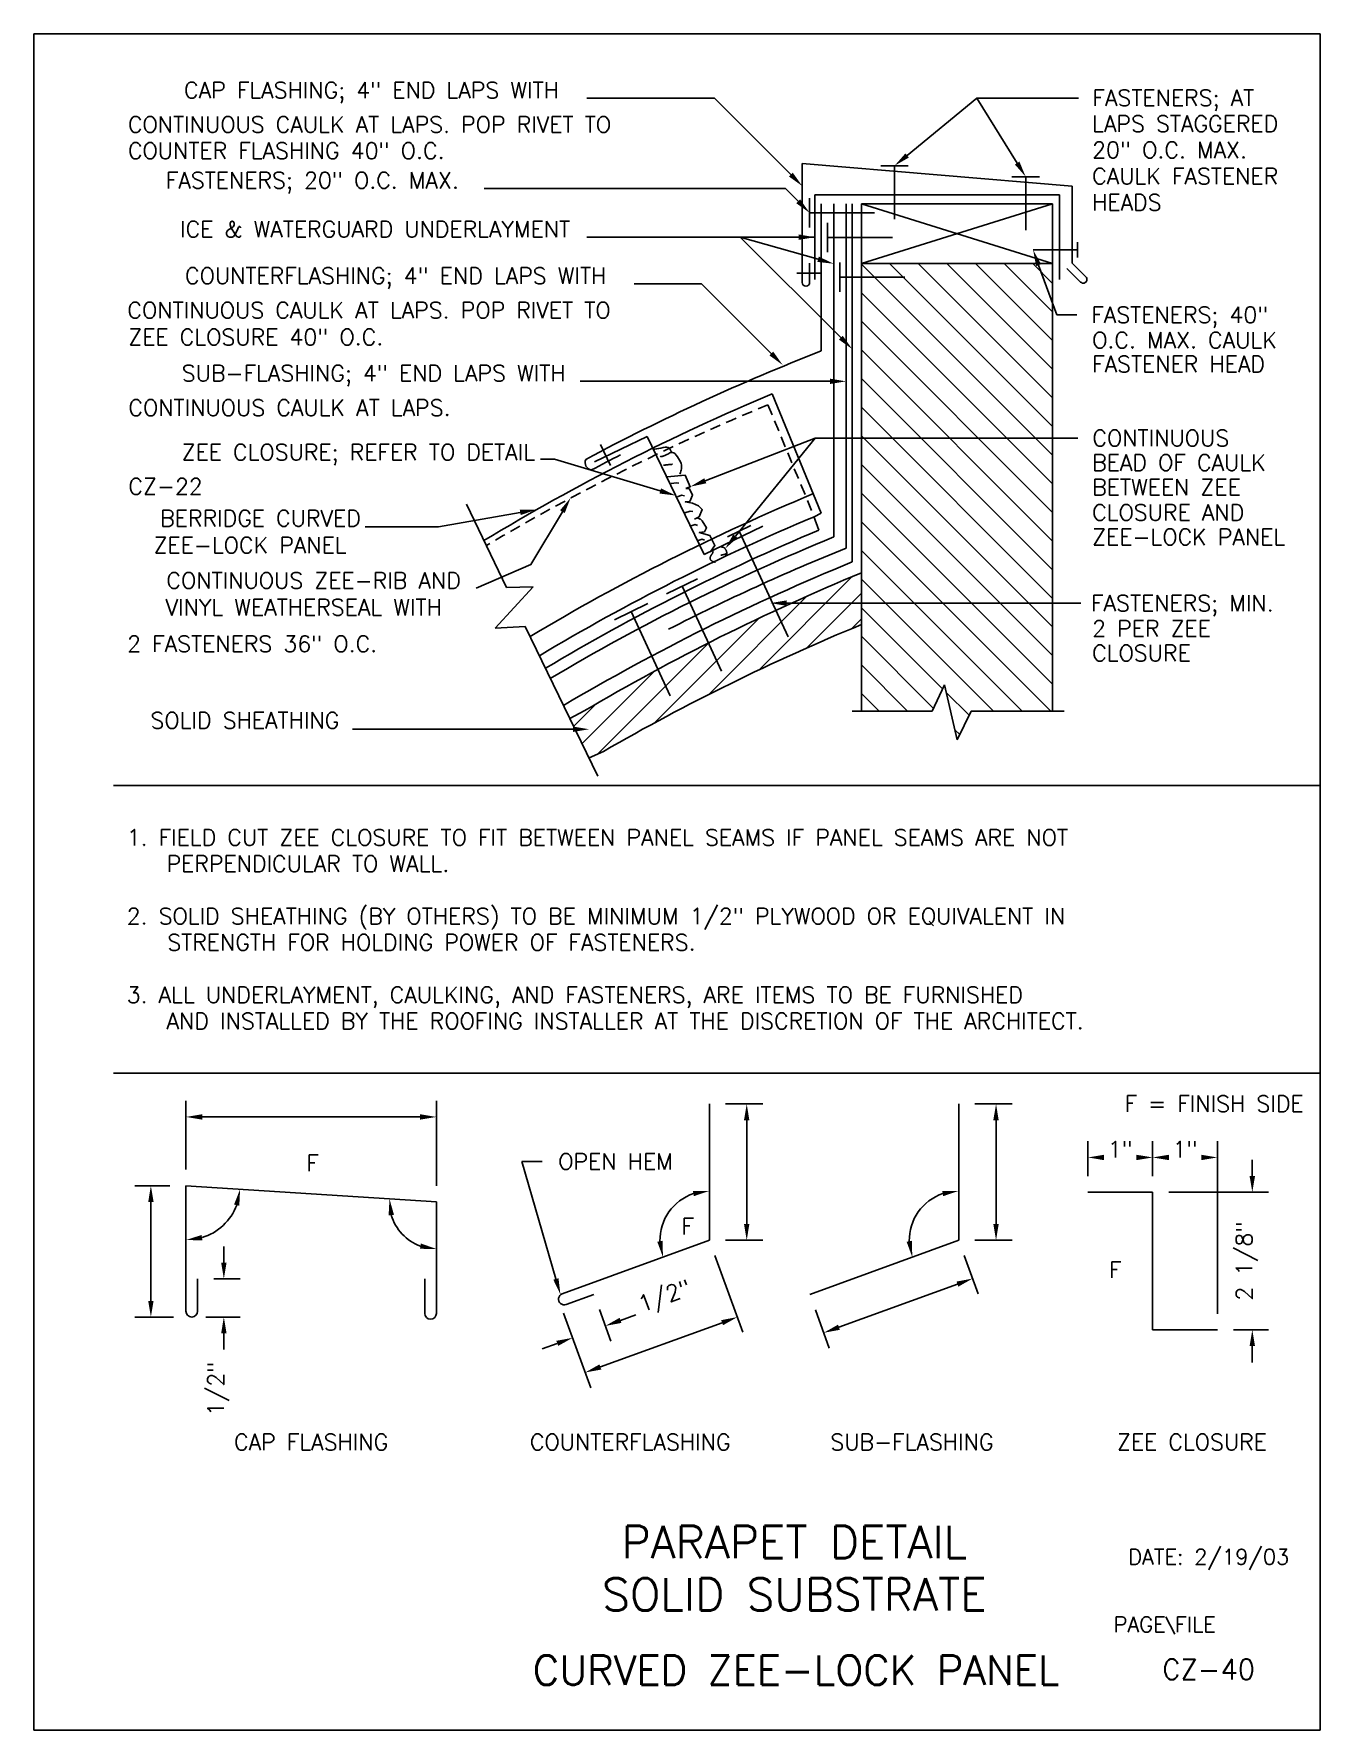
# Model space of a CAD drawing. Extents: x 0 to 19.9, y 0 to 26.2.
import ezdxf
from ezdxf.enums import TextEntityAlignment as Align

# ---------------------------------------------------------------- set-up
doc = ezdxf.new("R2010")
doc.units = 0
doc.header["$LTSCALE"] = 0.333325
doc.header["$MEASUREMENT"] = 0
doc.linetypes.add('HIDDENX2', pattern=[0.75, 0.5, -0.25])
doc.layers.get('0').update_dxf_attribs({"linetype": 'CONTINUOUS'})
for name, color, linetype in [('BORDER', 7, 'CONTINUOUS'), ('CMP-FLSH', 7, 'CONTINUOUS'), ('DIM-TXT', 7, 'CONTINUOUS'), ('STCTR', 7, 'CONTINUOUS'), ('STRCTR', 7, 'CONTINUOUS')]:
    doc.layers.add(name, color=color, linetype=linetype)
doc.styles.add('ROMANS', font='romans', dxfattribs={"height": 0.25})

# ---------------------------------------------------------------- blocks, each defined once
blk = doc.blocks.new('*X1')
at = {"color": 0, "linetype": 'CONTINUOUS'}
for p, q in [((45.29, 23.211), (42.34, 26.161)), ((45.29, 23.653), (42.773, 26.17)), ((45.29, 24.095), (43.215, 26.17)), ((45.29, 24.537), (43.657, 26.17)), ((45.29, 24.979), (44.099, 26.17)), ((45.29, 25.421), (44.541, 26.17)), ((45.29, 25.863), (44.983, 26.17)), ((45.29, 22.769), (42.34, 25.719)), ((45.29, 22.327), (42.34, 25.277)), ((45.29, 21.885), (42.34, 24.835)), ((45.29, 21.443), (42.34, 24.393)), ((45.29, 21.001), (42.34, 23.951)), ((45.29, 20.56), (42.34, 23.509)), ((45.29, 20.118), (42.34, 23.068)), ((45.29, 19.676), (42.34, 22.626)), ((45.263, 19.261), (42.34, 22.184)), ((44.821, 19.261), (42.34, 21.742)), ((44.379, 19.261), (42.34, 21.3)), ((43.592, 19.606), (42.34, 20.858)), ((43.453, 19.303), (42.34, 20.416)), ((43.053, 19.261), (42.34, 19.974)), ((42.611, 19.261), (42.34, 19.532)), ((44.001, 19.197), (43.646, 19.551)), ((43.857, 18.899), (43.782, 18.974))]:
    blk.add_line(p, q, dxfattribs=at)

msp = doc.modelspace()

# ---------------------------------------------------------------- hatches: boundary and pattern name
at = {"layer": 'CMP-FLSH', "linetype": 'CONTINUOUS'}
h = msp.add_hatch(dxfattribs=at)
h.set_pattern_fill('ANSI31', color=4, scale=2.25, style=0)
h.paths.add_polyline_path([(12.772, 17.06), (12.772, 17.859, 0.035523), (8.491, 15.727), (8.272, 15.612), (8.567, 15.004), (8.791, 15.103, -0.032944)])

# ---------------------------------------------------------------- linework, layer by layer
at = {"color": 5, "linetype": 'CONTINUOUS'}
for p, q in [((0, 0), (0, 26.175)), ((0, 26.175), (19.85, 26.175)), ((19.85, 26.175), (19.85, 0)), ((19.85, 0), (0, 0))]:
    msp.add_line(p, q, dxfattribs=at)
at = {"layer": 'BORDER', "color": 3, "linetype": 'CONTINUOUS'}
for p, q in [((12.102, 22.697), (10.901, 23.038)), ((12.284, 20.814), (8.432, 20.814)), ((2.347, 8.65), (2.347, 9.712)), ((6.211, 8.4), (6.211, 9.712)), ((2.597, 9.462), (5.961, 9.462)), ((10.675, 9.662), (11.251, 9.662)), ((14.523, 9.662), (15.099, 9.662)), ((11.001, 7.808), (11.001, 9.412)), ((14.849, 7.808), (14.849, 9.412)), ((16.266, 8.55), (16.266, 9.087)), ((17.266, 8.55), (17.266, 9.087)), ((18.266, 6.425), (18.266, 9.087)), ((7.529, 8.774), (7.842, 8.774)), ((8.056, 6.962), (7.529, 8.774)), ((18.804, 8.55), (18.804, 8.8)), ((2.097, 8.4), (1.555, 8.4)), ((1.805, 6.624), (1.805, 8.15)), ((17.516, 8.3), (19.054, 8.3)), ((2.931, 7.213), (2.931, 7.463)), ((10.675, 7.558), (11.251, 7.558)), ((14.523, 7.558), (15.099, 7.558)), ((10.51, 7.323), (10.942, 6.138)), ((14.358, 7.323), (14.573, 6.733)), ((2.776, 6.963), (3.181, 6.963)), ((12.424, 6.217), (14.253, 6.882)), ((2.154, 6.374), (1.555, 6.374)), ((2.654, 6.374), (3.181, 6.374)), ((8.174, 6.433), (8.593, 5.283)), ((8.727, 6.488), (8.903, 6.002)), ((8.742, 5.603), (10.621, 6.287)), ((9.053, 6.323), (9.288, 6.408)), ((12.06, 6.487), (12.275, 5.896)), ((2.931, 6.124), (2.931, 5.874)), ((18.516, 6.175), (19.054, 6.175)), ((8.078, 5.968), (7.843, 5.882)), ((18.804, 5.925), (18.804, 5.675))]:
    msp.add_line(p, q, dxfattribs=at)
at = {"layer": 'BORDER', "color": 5, "linetype": 'CONTINUOUS'}
for p, q in [((1.227, 14.579), (19.85, 14.579)), ((1.227, 10.138), (19.85, 10.138))]:
    msp.add_line(p, q, dxfattribs=at)
at = {"layer": 'BORDER', "color": 3, "linetype": 'CONTINUOUS'}
for centre, radius, start, end in [((10.425, 7.558), 0.763, 108.8662, 181.1338), ((14.273, 7.558), 0.763, 108.8662, 181.1338), ((2.347, 8.4), 0.838, 287.1666, 339.1322), ((6.211, 8.15), 0.724, 196.1712, 250.1276)]:
    msp.add_arc(centre, radius, start, end, dxfattribs=at)
at = {"layer": 'BORDER', "color": 3, "linetype": 'CONTINUOUS', "extrusion": (0, 0, -1)}
msp.add_solid([(-12.114, 22.738), (-12.343, 22.629), (-12.091, 22.657)], dxfattribs=at)
at = {"layer": 'BORDER', "color": 3, "linetype": 'CONTINUOUS'}
for points in [[(12.284, 20.855), (12.284, 20.772), (12.534, 20.814)], [(2.597, 9.503), (2.597, 9.42), (2.347, 9.462)], [(5.961, 9.503), (5.961, 9.42), (6.211, 9.462)], [(10.959, 9.412), (11.042, 9.412), (11.001, 9.662)], [(14.807, 9.412), (14.89, 9.412), (14.849, 9.662)], [(16.516, 8.878), (16.516, 8.795), (16.266, 8.837)], [(17.016, 8.878), (17.016, 8.795), (17.266, 8.837)], [(17.516, 8.878), (17.516, 8.795), (17.266, 8.837)], [(18.016, 8.878), (18.016, 8.795), (18.266, 8.837)], [(1.764, 8.15), (1.847, 8.15), (1.805, 8.4)], [(18.762, 8.55), (18.846, 8.55), (18.804, 8.3)], [(3.089, 8.11), (3.17, 8.092), (3.182, 8.346)], [(5.474, 7.943), (5.557, 7.952), (5.488, 8.196)], [(10.171, 8.321), (10.185, 8.239), (10.425, 8.321)], [(14.019, 8.321), (14.033, 8.239), (14.273, 8.321)], [(2.6, 7.558), (2.588, 7.641), (2.347, 7.562)], [(10.959, 7.808), (11.042, 7.808), (11.001, 7.558)], [(14.807, 7.808), (14.89, 7.808), (14.849, 7.558)], [(5.972, 7.509), (5.958, 7.427), (6.211, 7.425)], [(9.703, 7.551), (9.621, 7.536), (9.708, 7.298)], [(13.551, 7.551), (13.469, 7.536), (13.556, 7.298)], [(2.89, 7.213), (2.973, 7.213), (2.931, 6.963)], [(8.096, 6.973), (8.016, 6.95), (8.126, 6.722)], [(14.239, 6.921), (14.267, 6.843), (14.488, 6.968)], [(1.764, 6.624), (1.847, 6.624), (1.805, 6.374)], [(2.89, 6.124), (2.973, 6.124), (2.931, 6.374)], [(9.039, 6.362), (9.067, 6.283), (8.818, 6.237)], [(10.607, 6.326), (10.636, 6.248), (10.856, 6.373)], [(8.063, 6.007), (8.092, 5.929), (8.313, 6.053)], [(12.41, 6.256), (12.438, 6.177), (12.189, 6.131)], [(18.762, 5.925), (18.846, 5.925), (18.804, 6.175)], [(8.728, 5.643), (8.757, 5.564), (8.507, 5.518)]]:
    msp.add_solid(points, dxfattribs=at)
at = {"layer": 'CMP-FLSH', "color": 1, "linetype": 'CONTINUOUS'}
for p, q in [((11.858, 24.175), (11.858, 22.339)), ((16.025, 23.828), (11.858, 24.175)), ((16.025, 23.828), (16.025, 22.635)), ((12.152, 21.283), (12.152, 23.553)), ((12.534, 18.241), (12.534, 23.553)), ((11.972, 22.339), (11.972, 22.635)), ((16.153, 22.345), (15.944, 22.554)), ((16.025, 22.635), (16.234, 22.426)), ((11.394, 20.62), (12.152, 18.778)), ((9.467, 19.961), (8.653, 19.569)), ((10.343, 18.14), (9.467, 19.961)), ((12.115, 18.519), (12.039, 18.73)), ((11.251, 18.578), (10.343, 18.14)), ((10.425, 9.662), (10.425, 7.558)), ((14.273, 9.662), (14.273, 7.558)), ((2.347, 8.4), (6.211, 8.15)), ((2.347, 6.464), (2.347, 8.4)), ((6.211, 6.431), (6.211, 8.15)), ((16.266, 8.3), (17.266, 8.3)), ((17.266, 8.3), (17.266, 6.175)), ((10.425, 7.558), (8.155, 6.732)), ((14.273, 7.558), (11.974, 6.722)), ((2.526, 6.963), (2.526, 6.464)), ((6.032, 6.963), (6.032, 6.431)), ((8.215, 6.567), (8.641, 6.722)), ((17.266, 6.175), (18.266, 6.175))]:
    msp.add_line(p, q, dxfattribs=at)
at = {"layer": 'CMP-FLSH', "color": 6, "linetype": 'CONTINUOUS'}
for p, q in [((13.071, 24.141), (13.495, 24.141)), ((13.283, 24.141), (13.283, 23.318)), ((15.095, 23.97), (15.519, 23.97)), ((15.307, 23.97), (15.307, 23.147)), ((11.972, 23.641), (11.972, 23.187)), ((12.054, 23.693), (15.829, 23.693)), ((12.054, 23.693), (12.054, 22.383)), ((15.829, 23.693), (15.829, 22.383)), ((11.972, 23.414), (12.973, 23.414)), ((12.343, 18.413), (12.343, 23.553)), ((12.63, 18.026), (12.63, 23.553)), ((12.247, 23.258), (12.247, 22.805)), ((12.247, 23.031), (13.249, 23.031)), ((16.107, 22.842), (15.421, 22.842)), ((16.107, 22.96), (16.107, 22.724)), ((12.439, 22.649), (12.439, 22.195)), ((11.776, 22.484), (12.152, 22.484)), ((12.439, 22.422), (13.44, 22.422)), ((8.9, 19.517), (8.745, 19.839)), ((10.099, 19.177), (10.059, 19.16)), ((10.118, 19.153), (10.059, 19.16)), ((10.269, 18.722), (10.193, 18.689)), ((10.281, 18.689), (10.237, 18.706))]:
    msp.add_line(p, q, dxfattribs=at)
at = {"layer": 'CMP-FLSH', "color": 9, "linetype": 'HIDDENX2'}
msp.add_line((11.329, 20.452), (12.039, 18.73), dxfattribs=at)
at = {"layer": 'CMP-FLSH', "color": 4, "linetype": 'CONTINUOUS'}
for p, q in [((8.491, 15.727), (8.272, 15.612)), ((8.791, 15.103), (8.567, 15.004))]:
    msp.add_line(p, q, dxfattribs=at)
at = {"layer": 'CMP-FLSH', "color": 3, "linetype": 'CONTINUOUS'}
for points in [[(10.362, 19.279), (12.056, 19.939)], [(10.826, 18.425), (12.056, 19.939)], [(9.666, 19.123), (8.035, 19.614), (7.819, 19.614)], [(7.507, 18.791), (6.242, 18.569), (5.113, 18.569)], [(8.156, 18.802), (7.67, 17.989), (6.823, 17.624)], [(8.319, 15.445), (4.916, 15.445)]]:
    msp.add_lwpolyline(points, dxfattribs=at)
at = {"layer": 'CMP-FLSH', "color": 6, "linetype": 'CONTINUOUS'}
for points in [[(9.837, 19.715, 0), (9.836, 19.723, 0), (9.833, 19.732, 0), (9.829, 19.742, 0), (9.823, 19.752, 0), (9.817, 19.762, 0), (9.811, 19.772, 0), (9.804, 19.78, 0), (9.797, 19.787, 0), (9.79, 19.791, 0), (9.768, 19.797, 0), (9.741, 19.796, 0), (9.709, 19.791, 0), (9.675, 19.783, 0), (9.642, 19.776, 0), (9.61, 19.77, 0), (9.584, 19.769, 0), (9.564, 19.774, 0), (9.553, 19.788, 0)], [(9.969, 19.382, 0), (9.975, 19.394, 0), (9.981, 19.409, 0), (9.986, 19.425, 0), (9.99, 19.443, 0), (9.994, 19.462, 0), (9.996, 19.48, 0), (9.997, 19.498, 0), (9.996, 19.514, 0), (9.994, 19.527, 0), (9.988, 19.548, 0), (9.978, 19.572, 0), (9.965, 19.598, 0), (9.95, 19.624, 0), (9.933, 19.65, 0), (9.914, 19.673, 0), (9.895, 19.693, 0), (9.876, 19.708, 0), (9.857, 19.717, 0), (9.844, 19.718, 0), (9.83, 19.715, 0), (9.814, 19.709, 0), (9.798, 19.701, 0), (9.782, 19.692, 0), (9.766, 19.683, 0), (9.75, 19.674, 0), (9.736, 19.667, 0), (9.723, 19.663, 0), (9.718, 19.661, 0), (9.711, 19.659, 0), (9.704, 19.657, 0), (9.696, 19.655, 0), (9.688, 19.653, 0), (9.68, 19.652, 0), (9.674, 19.652, 0), (9.668, 19.654, 0), (9.665, 19.657, 0)], [(9.718, 19.52, 0), (9.729, 19.521, 0), (9.741, 19.522, 0), (9.755, 19.523, 0), (9.769, 19.525, 0), (9.784, 19.526, 0), (9.798, 19.528, 0), (9.812, 19.529, 0), (9.825, 19.53, 0), (9.835, 19.531, 0), (9.837, 19.532, 0), (9.84, 19.532, 0), (9.843, 19.532, 0), (9.846, 19.532, 0), (9.848, 19.533, 0), (9.851, 19.533, 0), (9.853, 19.533, 0), (9.855, 19.533, 0), (9.855, 19.533, 0)], [(10.099, 19.177, 0), (10.129, 19.188, 0), (10.051, 19.366, 0), (9.774, 19.338, 0)], [(9.834, 19.236, 0), (9.916, 19.249, 0), (9.955, 19.24, 0)], [(10.269, 18.722, 0), (10.314, 18.836, 0), (10.258, 18.892, 0), (10.164, 18.934, 0), (10.052, 18.954, 0), (10.121, 18.961, 0), (10.162, 19.057, 0), (10.118, 19.153, 0)], [(9.934, 19.032, 0), (9.994, 19.055, 0), (10.041, 19.047, 0)], [(10.046, 18.786, 0), (10.127, 18.811, 0), (10.169, 18.806, 0)], [(10.145, 18.585, 0), (10.206, 18.604, 0), (10.241, 18.59, 0)], [(10.448, 18.191, 0), (10.51, 18.279, 0), (10.434, 18.436, 0), (10.269, 18.482, 0), (10.349, 18.489, 0), (10.382, 18.555, 0), (10.311, 18.661, 0), (10.276, 18.697, 0)], [(10.252, 18.358, 0), (10.313, 18.377, 0), (10.348, 18.363, 0)], [(10.483, 18.188, 0), (10.482, 18.184, 0), (10.481, 18.18, 0), (10.479, 18.176, 0), (10.477, 18.171, 0), (10.475, 18.167, 0), (10.473, 18.162, 0), (10.472, 18.158, 0), (10.47, 18.154, 0), (10.468, 18.151, 0), (10.465, 18.146, 0), (10.462, 18.141, 0), (10.458, 18.135, 0), (10.454, 18.129, 0), (10.449, 18.122, 0), (10.445, 18.116, 0), (10.442, 18.11, 0), (10.439, 18.104, 0), (10.438, 18.099, 0), (10.437, 18.095, 0), (10.437, 18.09, 0), (10.437, 18.085, 0), (10.437, 18.08, 0), (10.438, 18.075, 0), (10.439, 18.07, 0), (10.44, 18.065, 0), (10.441, 18.061, 0), (10.443, 18.057, 0), (10.445, 18.054, 0), (10.448, 18.052, 0), (10.451, 18.049, 0), (10.455, 18.046, 0), (10.459, 18.044, 0), (10.463, 18.042, 0), (10.467, 18.04, 0), (10.47, 18.038, 0), (10.473, 18.036, 0), (10.478, 18.034, 0), (10.483, 18.032, 0), (10.49, 18.03, 0), (10.497, 18.027, 0), (10.503, 18.025, 0), (10.509, 18.023, 0), (10.514, 18.022, 0), (10.518, 18.021, 0), (10.519, 18.021, 0)], [(10.654, 18.142, 0), (10.649, 18.14, 0), (10.643, 18.139, 0), (10.635, 18.137, 0), (10.628, 18.136, 0), (10.621, 18.134, 0), (10.614, 18.133, 0), (10.609, 18.132, 0), (10.605, 18.132, 0), (10.604, 18.131, 0)], [(10.606, 18.258, 0), (10.611, 18.258, 0), (10.616, 18.257, 0), (10.622, 18.257, 0), (10.628, 18.256, 0), (10.634, 18.254, 0), (10.639, 18.253, 0), (10.645, 18.251, 0), (10.65, 18.249, 0), (10.653, 18.246, 0), (10.657, 18.244, 0), (10.661, 18.24, 0), (10.664, 18.236, 0), (10.668, 18.231, 0), (10.672, 18.226, 0), (10.675, 18.221, 0), (10.678, 18.216, 0), (10.681, 18.211, 0), (10.683, 18.207, 0), (10.684, 18.206, 0), (10.685, 18.204, 0), (10.686, 18.201, 0), (10.686, 18.199, 0), (10.687, 18.196, 0), (10.688, 18.194, 0), (10.689, 18.191, 0), (10.689, 18.189, 0), (10.69, 18.187, 0), (10.691, 18.184, 0), (10.691, 18.18, 0), (10.692, 18.176, 0), (10.693, 18.171, 0), (10.694, 18.167, 0), (10.694, 18.162, 0), (10.694, 18.158, 0), (10.694, 18.154, 0), (10.694, 18.151, 0), (10.693, 18.148, 0), (10.691, 18.145, 0), (10.69, 18.142, 0), (10.688, 18.139, 0), (10.686, 18.136, 0), (10.684, 18.133, 0), (10.682, 18.131, 0), (10.681, 18.129, 0), (10.681, 18.128, 0)], [(10.693, 18.161, 0), (10.689, 18.159, 0), (10.685, 18.157, 0), (10.681, 18.154, 0), (10.676, 18.152, 0), (10.671, 18.149, 0), (10.666, 18.147, 0), (10.662, 18.145, 0), (10.657, 18.143, 0), (10.654, 18.142, 0)], [(10.519, 18.021, 0), (10.519, 18.021, 0), (10.519, 18.021, 0), (10.519, 18.021, 0), (10.519, 18.021, 0), (10.519, 18.021, 0), (10.519, 18.021, 0), (10.519, 18.021, 0), (10.519, 18.021, 0), (10.519, 18.021, 0)]]:
    msp.add_polyline3d(points, dxfattribs=at)
at = {"layer": 'CMP-FLSH', "color": 1, "linetype": 'CONTINUOUS'}
for centre, radius, start, end in [((11.915, 22.339), 0.0571, 180, 0), ((16.194, 22.386), 0.0571, 224.999, 44.999), ((8.185, 6.65), 0.0878, 110, 290), ((2.436, 6.464), 0.0895, 180, 0), ((6.122, 6.431), 0.0895, 180, 0)]:
    msp.add_arc(centre, radius, start, end, dxfattribs=at)
at = {"layer": 'CMP-FLSH', "color": 3, "linetype": 'CONTINUOUS'}
for points in [[(9.678, 19.163), (9.905, 19.051), (9.654, 19.083)], [(10.377, 19.24), (10.129, 19.188), (10.347, 19.318)], [(8.12, 18.823), (8.284, 19.017), (8.192, 18.781)], [(7.499, 18.832), (7.753, 18.834), (7.514, 18.75)], [(10.858, 18.399), (10.668, 18.231), (10.793, 18.451)], [(8.319, 15.486), (8.569, 15.445), (8.319, 15.403)]]:
    msp.add_solid(points, dxfattribs=at)
at = {"layer": 'DIM-TXT', "color": 3, "linetype": 'CONTINUOUS'}
for p, q in [((10.506, 25.183), (8.531, 25.183)), ((11.681, 24.005), (10.506, 25.183)), ((13.476, 24.299), (14.555, 25.182)), ((14.554, 25.182), (16.119, 25.182)), ((15.175, 24.182), (14.554, 25.182)), ((11.598, 23.791), (6.949, 23.791)), ((11.796, 23.592), (11.598, 23.791)), ((12.054, 23.038), (8.532, 23.038)), ((12.452, 21.489), (10.901, 23.038)), ((15.506, 22.607), (15.785, 21.84)), ((10.301, 22.318), (9.262, 22.318)), ((11.38, 21.244), (10.301, 22.318)), ((15.785, 21.84), (16.095, 21.84)), ((12.056, 19.939), (16.112, 19.939)), ((11.616, 17.391), (16.157, 17.391))]:
    msp.add_line(p, q, dxfattribs=at)
at = {"layer": 'DIM-TXT', "color": 6, "linetype": 'CONTINUOUS'}
for p, q in [((10.706, 18.415), (11.066, 18.588)), ((10.886, 18.502), (11.643, 16.872)), ((9.764, 17.536), (10.242, 17.765)), ((10.003, 17.651), (10.61, 16.343)), ((8.961, 17.135), (9.477, 17.384)), ((9.219, 17.26), (9.821, 15.962))]:
    msp.add_line(p, q, dxfattribs=at)
at = {"layer": 'DIM-TXT', "color": 1, "linetype": 'CONTINUOUS'}
msp.add_line((12.041, 18.725), (12.152, 18.778), dxfattribs=at)
for centre, radius, start, end in [((24.411, -10.109), 33.701, 111.3314, 118.1345), ((24.411, -10.466), 33.701, 112.7199, 121.2148), ((24.411, -10.319), 33.701, 117.11, 117.9653), ((8.619, 19.558), 0.112, 152.5337, 264.0717), ((24.981, -12.033), 33.701, 112.5969, 120.9318), ((25.095, -12.345), 33.701, 112.7898, 120.8754), ((25.17, -12.551), 33.701, 112.7898, 120.8383), ((25.17, -13.002), 33.701, 112.0196, 117.1429)]:
    msp.add_arc(centre, radius, start, end, dxfattribs=at)
at = {"layer": 'DIM-TXT', "color": 9, "linetype": 'HIDDENX2'}
msp.add_arc((24.188, -10.699), 33.701, 112.4304, 120.6994, dxfattribs=at)
at = {"layer": 'DIM-TXT', "color": 6, "linetype": 'CONTINUOUS'}
for centre, radius, start, end in [((25.17, -12.752), 33.701, 112.371, 120.6899), ((25.504, -13.477), 34.032, 112.2284, 120.6116)]:
    msp.add_arc(centre, radius, start, end, dxfattribs=at)
at = {"layer": 'DIM-TXT', "color": 4, "linetype": 'CONTINUOUS'}
for centre, end in [((25.616, -13.299), 120.5415), ((25.616, -14.097), 119.9511)]:
    msp.add_arc(centre, 33.701, 112.4035, end, dxfattribs=at)
at = {"layer": 'DIM-TXT', "color": 3, "linetype": 'CONTINUOUS'}
for points in [[(13.503, 24.267), (13.45, 24.331), (13.283, 24.141)], [(15.21, 24.204), (15.14, 24.16), (15.307, 23.97)], [(11.711, 24.034), (11.652, 23.975), (11.858, 23.828)], [(11.826, 23.621), (11.766, 23.562), (11.972, 23.414)], [(11.804, 23.08), (11.804, 22.997), (12.054, 23.038)], [(15.467, 22.593), (15.545, 22.621), (15.421, 22.842)], [(12.482, 21.518), (12.423, 21.459), (12.629, 21.312)], [(11.409, 21.273), (11.35, 21.215), (11.556, 21.066)], [(11.616, 17.35), (11.616, 17.433), (11.366, 17.391)]]:
    msp.add_solid(points, dxfattribs=at)
at = {"layer": 'STCTR', "color": 2, "linetype": 'CONTINUOUS'}
for p, q in [((7.293, 17.633), (6.674, 18.919)), ((7.707, 17.642), (7.121, 17.005)), ((7.293, 17.633), (7.707, 17.642)), ((7.121, 17.005), (7.584, 17.029)), ((7.584, 17.029), (8.705, 14.721))]:
    msp.add_line(p, q, dxfattribs=at)
at = {"layer": 'STRCTR', "color": 4, "linetype": 'CONTINUOUS'}
for p, q in [((12.772, 23.553), (15.722, 23.553)), ((12.772, 23.553), (15.722, 22.633)), ((15.722, 23.553), (12.772, 22.633)), ((12.772, 15.724), (12.772, 23.553)), ((15.722, 23.553), (15.722, 15.724)), ((15.722, 22.633), (12.772, 22.633)), ((12.772, 18.175), (12.772, 17.425))]:
    msp.add_line(p, q, dxfattribs=at)
at = {"layer": 'STRCTR', "color": 134, "linetype": 'CONTINUOUS'}
msp.add_line((12.772, 18.175), (12.772, 18.175), dxfattribs=at)
msp.add_line((12.772, 18.175), (12.772, 18.175), dxfattribs=at)
at = {"layer": 'STRCTR', "color": 2, "linetype": 'CONTINUOUS'}
for p, q in [((13.865, 15.724), (14.051, 16.13)), ((14.051, 16.13), (14.251, 15.282)), ((13.865, 15.724), (12.63, 15.724)), ((14.251, 15.282), (14.463, 15.724)), ((14.463, 15.724), (15.898, 15.724))]:
    msp.add_line(p, q, dxfattribs=at)

# ---------------------------------------------------------------- block references
at = {"layer": 'STRCTR', "color": 4, "linetype": 'CONTINUOUS'}
msp.add_blockref('*X1', (-29.568, -3.537), dxfattribs=at)

# ---------------------------------------------------------------- texts
at = {"layer": 'BORDER', "color": 3, "linetype": 'CONTINUOUS', "style": 'ROMANS'}
msp.add_text('SUB-FLASHING; 4" END LAPS WITH', height=0.25, dxfattribs=at).set_placement((8.207, 20.814), align=Align.RIGHT)
for s, height, p in [('1"', 0.25, (16.766, 8.837)), ('1"', 0.25, (17.766, 8.837)), ('PARAPET DETAIL', 0.5, (11.737, 2.652)), ('SOLID SUBSTRATE', 0.5, (11.737, 1.843))]:
    msp.add_text(s, height=height, dxfattribs=at).set_placement(p, align=Align.CENTER)
for s, height, p in [('OPEN HEM', 0.25, (8.092, 8.649)), ('F', 0.25, (16.592, 6.978)), ('PAGE\\FILE', 0.2377, (16.663, 1.512))]:
    msp.add_text(s, height=height, dxfattribs=at).set_placement(p)
for s, rotation, p in [('2 1/8"', 90, (18.804, 7.237)), ('1/2"', 20, (9.775, 6.586)), ('1/2"', 90, (2.931, 5.267))]:
    msp.add_text(s, height=0.25, rotation=rotation, dxfattribs=at).set_placement(p, align=Align.CENTER)
msp.add_text('DATE: 2/19/03', height=0.23775, dxfattribs=at).set_placement((18.131, 2.656), align=Align.MIDDLE)
at = {"layer": 'BORDER', "color": 5, "style": 'ROMANS'}
msp.add_text('CURVED ZEE-LOCK PANEL', height=0.456, dxfattribs=at).set_placement((11.763, 0.925), align=Align.MIDDLE)
at = {"layer": 'BORDER', "color": 2, "linetype": 'CONTINUOUS', "style": 'ROMANS'}
msp.add_text('CZ-40', height=0.3125, dxfattribs=at).set_placement((18.131, 0.937), align=Align.MIDDLE)
at = {"layer": 'DIM-TXT', "color": 3, "linetype": 'CONTINUOUS', "style": 'ROMANS'}
for s, p in [('CAP FLASHING; 4" END LAPS WITH', (8.104, 25.183)), ('FASTENERS; 20" O.C. MAX.', (6.558, 23.791)), ('ICE & WATERGUARD UNDERLAYMENT', (8.277, 23.038)), ('COUNTERFLASHING; 4" END LAPS WITH', (8.836, 22.318)), ('ZEE CLOSURE; REFER TO DETAIL', (7.734, 19.595)), ('BERRIDGE CURVED ', (5.217, 18.575)), ('ZEE-LOCK PANEL', (4.826, 18.16)), ('CONTINUOUS ZEE-RIB AND', (6.589, 17.615)), ('VINYL WEATHERSEAL WITH', (6.297, 17.202)), ('SOLID SHEATHING', (4.714, 15.457)), ('F = FINISH SIDE', (19.597, 9.541))]:
    msp.add_text(s, height=0.25, dxfattribs=at).set_placement(p, align=Align.RIGHT)
for s, p in [('FASTENERS; AT', (16.338, 25.063)), ('CONTINUOUS CAULK AT LAPS. POP RIVET TO', (1.451, 24.652)), ('LAPS STAGGERED', (16.333, 24.665)), ('COUNTER FLASHING 40" O.C.', (1.451, 24.248)), ('20" O.C. MAX.', (16.333, 24.26)), ('CAULK FASTENER', (16.333, 23.855)), ('HEADS', (16.333, 23.451)), ('CONTINUOUS CAULK AT LAPS. POP RIVET TO', (1.444, 21.786)), ('FASTENERS; 40"', (16.32, 21.715)), ('ZEE CLOSURE 40" O.C.', (1.459, 21.372)), ('O.C. MAX. CAULK', (16.333, 21.325)), ('FASTENER HEAD', (16.333, 20.955)), ('CONTINUOUS CAULK AT LAPS.', (1.459, 20.282)), ('CONTINUOUS', (16.337, 19.814)), ('BEAD OF CAULK', (16.333, 19.434)), ('CZ-22', (1.459, 19.067)), ('BETWEEN ZEE', (16.333, 19.055)), ('CLOSURE AND', (16.333, 18.665)), ('ZEE-LOCK PANEL', (16.333, 18.287)), ('FASTENERS; MIN.', (16.316, 17.266)), ('2 PER ZEE', (16.333, 16.874)), ('2 FASTENERS 36" O.C. ', (1.44, 16.638)), ('CLOSURE', (16.333, 16.495)), ('1. FIELD CUT ZEE CLOSURE TO FIT BETWEEN PANEL SEAMS IF PANEL SEAMS ARE NOT', (1.432, 13.65)), ('PERPENDICULAR TO WALL.', (2.048, 13.245)), ('2. SOLID SHEATHING (BY OTHERS) TO BE MINIMUM 1/2" PLYWOOD OR EQUIVALENT IN', (1.432, 12.436)), ('STRENGTH FOR HOLDING POWER OF FASTENERS.', (2.058, 12.031)), ('3. ALL UNDERLAYMENT, CAULKING, AND FASTENERS, ARE ITEMS TO BE FURNISHED', (1.432, 11.222)), ('AND INSTALLED BY THE ROOFING INSTALLER AT THE DISCRETION OF THE ARCHITECT.', (2.048, 10.817)), ('F', (9.995, 7.648))]:
    msp.add_text(s, height=0.25, dxfattribs=at).set_placement(p)
msp.add_text('F', height=0.25, dxfattribs=at).set_placement((4.302, 8.75), align=Align.MIDDLE)
at = {"layer": 'DIM-TXT', "color": 4, "linetype": 'CONTINUOUS', "style": 'ROMANS'}
for s, p in [('CAP FLASHING', (4.279, 4.32)), ('COUNTERFLASHING', (9.203, 4.32)), ('SUB-FLASHING', (13.551, 4.32)), ('ZEE CLOSURE', (17.873, 4.32))]:
    msp.add_text(s, height=0.25, dxfattribs=at).set_placement(p, align=Align.CENTER)

doc.saveas('drawing.dxf')
